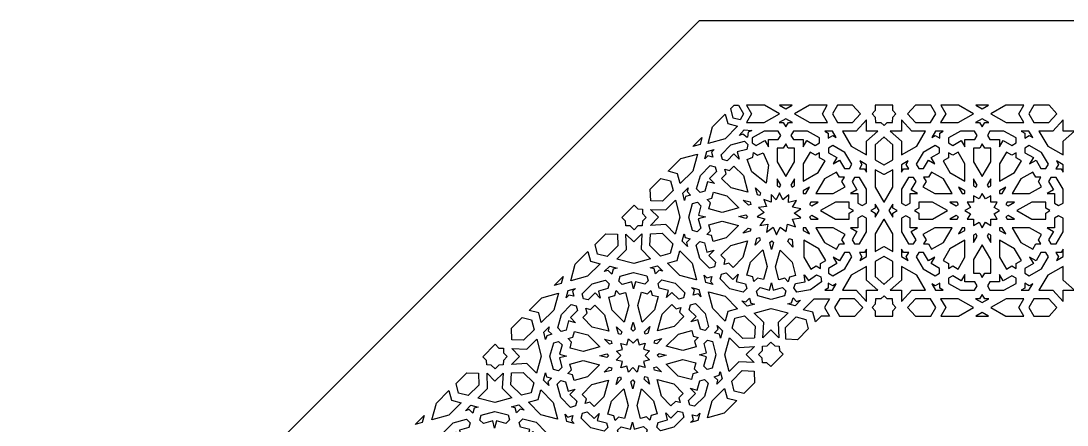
# Model space of a CAD drawing. Extents: x -912 to 550, y -550 to 550.
# Drawn here: x -550 to -53.1, y 358.3 to 550 of the extents above; entities that cross this region are included whole.
import ezdxf

# ---------------------------------------------------------------- set-up
doc = ezdxf.new("R2010")
doc.units = 0
doc.layers.add('LAYER_1', color=18, linetype='CONTINUOUS')

msp = doc.modelspace()

# ---------------------------------------------------------------- linework, layer by layer
at = {"layer": 'LAYER_1'}
for points in [[(227.82, -550), (550, -227.82), (550, 227.82), (227.82, 550), (-227.82, 550), (-550, 227.82), (-550, -227.82), (-227.82, -550)], [(-208.39, 503.1), (-211.61, 503.92), (-212.79, 508.46), (-211.25, 510), (-209.07, 510), (-206.69, 505.95)], [(-202.97, 505.95), (-205.39, 501.82), (-197, 501.82), (-189.73, 505.95), (-196.86, 510), (-205.34, 510)], [(-186.67, 508.29), (-183.67, 510), (-189.68, 510)], [(-182.55, 505.95), (-175.28, 501.82), (-166.89, 501.82), (-169.31, 505.95), (-166.94, 510), (-175.42, 510)], [(-164.55, 505.95), (-162.13, 501.82), (-155.03, 501.82), (-151.21, 505.95), (-154.96, 510), (-162.17, 510)], [(-144.16, 507.52), (-145.62, 505.95), (-144.16, 504.38), (-144.08, 501.82), (-141.57, 501.82), (-140.01, 500.42), (-138.44, 501.82), (-135.93, 501.82), (-135.85, 504.38), (-134.39, 505.95), (-135.85, 507.52), (-135.85, 510), (-144.16, 510)], [(-128.81, 505.95), (-124.98, 501.82), (-117.88, 501.82), (-115.46, 505.95), (-117.84, 510), (-125.05, 510)], [(-110.7, 505.95), (-113.12, 501.82), (-104.73, 501.82), (-97.47, 505.95), (-104.59, 510), (-113.08, 510)], [(-93.34, 508.29), (-90.34, 510), (-96.35, 510)], [(-89.22, 505.95), (-81.95, 501.82), (-73.56, 501.82), (-75.98, 505.95), (-73.61, 510), (-82.09, 510)], [(-71.22, 505.95), (-68.8, 501.82), (-61.7, 501.82), (-57.88, 505.95), (-61.63, 510), (-68.85, 510)], [(-214.24, 501.28), (-209.61, 500.07), (-215.54, 494.14), (-223.6, 491.92), (-221.42, 499.82), (-215.43, 505.82)], [(-189.81, 501.82), (-187.91, 501.82), (-186.67, 499.72), (-185.44, 501.82), (-183.53, 501.82), (-186.67, 503.61)], [(-153.21, 497.77), (-159.75, 497.77), (-155.55, 490.62), (-148.29, 486.49), (-148.29, 492.92), (-142.89, 497.77), (-148.29, 497.77), (-148.29, 503.08)], [(-131.73, 497.77), (-137.13, 497.77), (-131.73, 492.92), (-131.73, 486.49), (-124.46, 490.62), (-120.27, 497.77), (-126.8, 497.77), (-131.73, 503.08)], [(-96.49, 501.82), (-94.58, 501.82), (-93.34, 499.72), (-92.11, 501.82), (-90.2, 501.82), (-93.34, 503.61)], [(-59.88, 497.77), (-66.42, 497.77), (-62.22, 490.62), (-54.96, 486.49), (-54.96, 492.92), (-49.56, 497.77), (-54.96, 497.77), (-54.96, 503.08)], [(-204.95, 494.79), (-204.99, 494.73), (-207, 496.24), (-208.79, 495.58), (-206.42, 498.35), (-202.79, 498.07), (-204.53, 497.27), (-204.87, 494.78)], [(-202.7, 494.5), (-202.7, 492.1), (-200.69, 490.96), (-196.67, 493.25), (-194.91, 490.25), (-194.91, 493.71), (-190.26, 493.71), (-189.1, 495.69), (-190.32, 497.77), (-196.96, 497.77)], [(-184.24, 495.69), (-183.08, 493.71), (-178.43, 493.71), (-178.43, 490.25), (-176.67, 493.25), (-172.65, 490.96), (-170.64, 492.1), (-170.64, 494.5), (-176.38, 497.77), (-183.02, 497.77)], [(-166.48, 496.83), (-166.48, 494.4), (-164.35, 495.61), (-162.69, 494.67), (-164.51, 497.77), (-168.14, 497.77)], [(-117.32, 494.67), (-115.67, 495.61), (-113.53, 494.4), (-113.53, 496.83), (-111.87, 497.77), (-115.5, 497.77)], [(-109.37, 494.5), (-109.37, 492.1), (-107.36, 490.96), (-103.34, 493.25), (-101.58, 490.25), (-101.58, 493.71), (-96.93, 493.71), (-95.77, 495.69), (-96.99, 497.77), (-103.63, 497.77)], [(-90.91, 495.69), (-89.75, 493.71), (-85.1, 493.71), (-85.1, 490.25), (-83.35, 493.25), (-79.32, 490.96), (-77.31, 492.1), (-77.31, 494.5), (-83.06, 497.77), (-89.69, 497.77)], [(-73.16, 496.83), (-73.16, 494.4), (-71.02, 495.61), (-69.37, 494.67), (-71.18, 497.77), (-74.81, 497.77)], [(-227.42, 491.41), (-230.75, 490.5), (-226.5, 494.74)], [(-206.33, 493), (-204.64, 491.3), (-205.25, 489.07), (-209.71, 487.84), (-208.84, 484.48), (-211.28, 486.93), (-214.57, 483.64), (-216.79, 484.22), (-217.4, 486.55), (-212.7, 491.24)], [(-144.16, 491.2), (-144.16, 484.1), (-140.05, 481.76), (-140.01, 481.79), (-139.96, 481.76), (-135.85, 484.1), (-135.85, 491.2), (-139.96, 494.89), (-140.01, 494.86), (-140.05, 494.89)], [(-220.62, 489.06), (-221.97, 487.71), (-221.36, 485.35), (-223.72, 485.96), (-225.07, 484.62), (-224.11, 488.1)], [(-195.96, 473.09), (-202.73, 478.34), (-205.06, 484.32), (-202.32, 485.4), (-201.99, 487.66), (-200.17, 486.29), (-197.47, 487.46), (-194.88, 481.59)], [(-187.85, 489.65), (-190.79, 489.65), (-190.79, 483.23), (-186.67, 476.21), (-182.55, 483.23), (-182.55, 489.65), (-185.49, 489.65), (-186.67, 491.66)], [(-178.43, 482.14), (-178.43, 474.04), (-171.3, 478.09), (-168.04, 483.66), (-170.58, 485.1), (-170.58, 487.42), (-172.62, 486.26), (-175.16, 487.7)], [(-166.43, 489.71), (-166.43, 487.43), (-162.4, 485.14), (-164.16, 482.15), (-161.12, 483.88), (-158.8, 479.92), (-156.47, 479.92), (-155.25, 481.99), (-158.57, 487.65), (-164.32, 490.91)], [(-121.44, 487.65), (-124.76, 481.99), (-123.54, 479.92), (-121.22, 479.92), (-118.89, 483.88), (-115.85, 482.15), (-117.61, 485.14), (-113.58, 487.43), (-113.58, 489.71), (-115.69, 490.91)], [(-107.39, 486.26), (-109.43, 487.42), (-109.43, 485.1), (-111.97, 483.66), (-108.71, 478.09), (-101.58, 474.04), (-101.58, 482.14), (-104.85, 487.7)], [(-94.52, 489.65), (-97.46, 489.65), (-97.46, 483.23), (-93.34, 476.21), (-89.23, 483.23), (-89.23, 489.65), (-92.16, 489.65), (-93.34, 491.66)], [(-85.1, 482.14), (-85.1, 474.04), (-77.97, 478.09), (-74.71, 483.66), (-77.25, 485.1), (-77.25, 487.42), (-79.29, 486.26), (-81.84, 487.7)], [(-73.1, 489.71), (-73.1, 487.43), (-69.08, 485.14), (-70.83, 482.15), (-67.79, 483.88), (-65.47, 479.92), (-63.14, 479.92), (-61.92, 481.99), (-65.24, 487.65), (-70.99, 490.91)], [(-228.68, 486.84), (-230.9, 478.78), (-236.83, 472.85), (-238.04, 477.48), (-242.58, 478.67), (-236.58, 484.66)], [(-150.47, 481.96), (-151.71, 479.86), (-149.24, 479.86), (-148.29, 478.23), (-148.29, 481.8), (-151.43, 483.59)], [(-131.73, 481.8), (-131.73, 478.23), (-130.77, 479.86), (-128.3, 479.86), (-129.54, 481.96), (-128.58, 483.59)], [(-57.15, 481.96), (-58.38, 479.86), (-55.91, 479.86), (-54.96, 478.23), (-54.96, 481.8), (-58.1, 483.59)], [(-220.23, 480.78), (-219.65, 478.56), (-222.94, 475.27), (-220.49, 472.83), (-223.85, 473.71), (-225.08, 469.24), (-227.31, 468.63), (-229.01, 470.33), (-227.25, 476.7), (-222.56, 481.39)], [(-213.41, 479.07), (-211.33, 481.14), (-206.79, 476.6), (-204.74, 468.73), (-212.61, 470.78), (-217.15, 475.32), (-215.07, 477.4), (-215.66, 479.65)], [(-168.28, 475.12), (-172.4, 468.11), (-164.17, 468.11), (-158.51, 471.32), (-159.98, 473.82), (-158.81, 475.83), (-161.16, 475.83), (-162.63, 478.33)], [(-144.16, 471.07), (-140.05, 464.06), (-140.01, 464.12), (-139.96, 464.06), (-135.85, 471.07), (-135.85, 479.42), (-139.96, 477.08), (-140.01, 477.1), (-140.05, 477.08), (-144.16, 479.42)], [(-118.85, 475.83), (-121.21, 475.83), (-120.03, 473.82), (-121.5, 471.32), (-115.84, 468.11), (-107.61, 468.11), (-111.73, 475.12), (-117.38, 478.33)], [(-74.96, 475.12), (-79.07, 468.11), (-70.84, 468.11), (-65.18, 471.32), (-66.65, 473.82), (-65.48, 475.83), (-67.83, 475.83), (-69.3, 478.33)], [(-241.41, 474.12), (-240.2, 469.48), (-245.22, 464.47), (-250.84, 464.68), (-251.05, 470.2), (-245.95, 475.3)], [(-190.79, 471.7), (-189.69, 471.07), (-189.05, 472.16), (-190.79, 475.11)], [(-184.29, 472.16), (-183.65, 471.07), (-182.55, 471.7), (-182.55, 475.11)], [(-155.2, 473.79), (-152.88, 469.84), (-155.92, 468.11), (-152.41, 468.11), (-152.41, 463.53), (-150.4, 462.39), (-148.29, 463.59), (-148.29, 470.12), (-151.6, 475.77), (-154.04, 475.77)], [(-131.73, 470.12), (-131.73, 463.59), (-129.61, 462.39), (-127.6, 463.53), (-127.6, 468.11), (-124.09, 468.11), (-127.13, 469.84), (-124.81, 473.79), (-125.97, 475.77), (-128.41, 475.77)], [(-97.46, 471.7), (-96.36, 471.07), (-95.72, 472.16), (-97.46, 475.11)], [(-90.96, 472.16), (-90.32, 471.07), (-89.23, 471.7), (-89.23, 475.11)], [(-61.87, 473.79), (-59.55, 469.84), (-62.59, 468.11), (-59.08, 468.11), (-59.08, 463.53), (-57.07, 462.39), (-54.96, 463.59), (-54.96, 470.12), (-58.27, 475.77), (-60.71, 475.77)], [(-233.59, 469.03), (-231.87, 467.31), (-234.24, 466.66), (-234.74, 464.83), (-235.65, 468.3), (-233.08, 470.86)], [(-214.75, 467.09), (-209.03, 461.37), (-216.93, 459.19), (-223.18, 460.82), (-222.4, 463.64), (-224.04, 465.28), (-221.78, 465.9), (-221, 468.72)], [(-198.63, 468.45), (-198.97, 467.23), (-200.18, 467.54), (-201.05, 470.86)], [(-186.45, 450.14), (-185.91, 453.61), (-182.11, 452.28), (-183.42, 455.96), (-179.58, 456.62), (-182.73, 458.78), (-179.58, 460.93), (-183.42, 461.59), (-181.58, 464.81), (-185.34, 463.84), (-185.17, 467.49), (-188.12, 465.1), (-189.66, 468.45), (-191.2, 465.1), (-193.69, 467.61), (-193.68, 464.07), (-197.14, 465.35), (-195.85, 461.89), (-199.63, 461.51), (-196.93, 459.04), (-200.28, 457.06), (-196.7, 456.09), (-198.94, 452.91), (-195.19, 453.61), (-195.9, 449.86), (-192.72, 452.11), (-191.04, 448.58), (-189.29, 452.21)], [(-178.43, 469.36), (-178.43, 468.11), (-177.16, 468.11), (-175.43, 471.06)], [(-102.85, 468.11), (-101.58, 468.11), (-101.58, 469.36), (-104.58, 471.06)], [(-94.85, 465.53), (-97.46, 467.01), (-97.46, 464.05), (-100.47, 464.05), (-98.96, 461.48), (-101.57, 460), (-98.96, 458.52), (-100.47, 455.95), (-97.46, 455.95), (-97.46, 452.99), (-94.85, 454.47), (-93.34, 451.9), (-91.83, 454.47), (-89.23, 452.99), (-89.23, 455.95), (-86.21, 455.95), (-87.72, 458.52), (-85.11, 460), (-87.72, 461.48), (-86.21, 464.05), (-89.23, 464.05), (-89.23, 467.01), (-91.83, 465.53), (-93.34, 468.1)], [(-85.1, 469.36), (-85.1, 468.11), (-83.83, 468.11), (-82.1, 471.06)], [(-256.94, 460.81), (-254.79, 460.73), (-254.71, 458.59), (-252.96, 456.72), (-254.74, 454.95), (-254.85, 452.85), (-256.95, 452.74), (-258.73, 450.96), (-260.59, 452.71), (-262.73, 452.79), (-262.81, 454.93), (-264.56, 456.68), (-258.69, 462.56)], [(-243.63, 460.31), (-239.02, 464.93), (-236.93, 456.91), (-239.15, 448.85), (-243.69, 453.4), (-250.94, 453.01), (-247.12, 456.83), (-250.88, 460.58)], [(-228.6, 463.96), (-226.98, 462.35), (-228.21, 457.88), (-224.85, 457.01), (-228.22, 456.08), (-227.07, 451.64), (-228.71, 449.99), (-231.04, 450.6), (-232.69, 456.95), (-230.94, 463.32)], [(-203.55, 464.18), (-203.24, 462.96), (-204.46, 462.63), (-206.87, 465.04)], [(-175.42, 462.97), (-174.32, 462.34), (-171.31, 464.05), (-174.78, 464.05)], [(-170.19, 460), (-163.07, 455.95), (-156.53, 455.95), (-156.53, 458.84), (-154.5, 460), (-156.53, 461.16), (-156.53, 464.05), (-163.07, 464.05)], [(-144.16, 461.21), (-146.3, 460), (-144.16, 458.78), (-144.16, 456.91), (-142.35, 460), (-144.16, 463.09)], [(-137.66, 460), (-135.85, 456.91), (-135.85, 458.78), (-133.71, 460), (-135.85, 461.21), (-135.85, 463.09)], [(-123.48, 461.16), (-125.52, 460), (-123.48, 458.84), (-123.48, 455.95), (-116.95, 455.95), (-109.82, 460), (-116.95, 464.05), (-123.48, 464.05)], [(-105.7, 462.34), (-104.6, 462.97), (-105.23, 464.05), (-108.7, 464.05)], [(-82.09, 462.97), (-80.99, 462.34), (-77.98, 464.05), (-81.45, 464.05)], [(-76.86, 460), (-69.74, 455.95), (-63.2, 455.95), (-63.2, 458.84), (-61.17, 460), (-63.2, 461.16), (-63.2, 464.05), (-69.74, 464.05)], [(-205.71, 458.05), (-204.83, 457.17), (-205.73, 456.27), (-209.05, 457.14)], [(-175.42, 457.03), (-174.78, 455.95), (-171.31, 455.95), (-174.32, 457.66)], [(-152.41, 456.46), (-152.41, 451.89), (-155.92, 451.89), (-152.88, 450.16), (-155.2, 446.2), (-154.04, 444.22), (-151.6, 444.22), (-148.29, 449.88), (-148.29, 456.41), (-150.4, 457.61)], [(-131.73, 456.41), (-131.73, 449.88), (-128.41, 444.22), (-125.97, 444.22), (-124.81, 446.2), (-127.13, 450.16), (-124.09, 451.89), (-127.6, 451.89), (-127.6, 456.46), (-129.61, 457.61)], [(-108.7, 455.95), (-105.23, 455.95), (-104.6, 457.03), (-105.7, 457.66)], [(-82.09, 457.03), (-81.45, 455.95), (-77.98, 455.95), (-80.99, 457.66)], [(-59.08, 456.46), (-59.08, 451.89), (-62.59, 451.89), (-59.55, 450.16), (-61.87, 446.2), (-60.71, 444.22), (-58.27, 444.22), (-54.96, 449.88), (-54.96, 456.41), (-57.07, 457.61)], [(-216.96, 454.96), (-209.1, 452.91), (-214.92, 447.09), (-221.19, 445.36), (-221.92, 448.17), (-224.17, 448.75), (-222.51, 450.42), (-223.24, 453.23)], [(-144.16, 448.93), (-144.16, 440.58), (-140.05, 442.92), (-140.01, 442.9), (-139.96, 442.92), (-135.85, 440.58), (-135.85, 448.93), (-139.96, 455.94), (-140.01, 455.87), (-140.05, 455.94)], [(-266.68, 448.84), (-266.47, 443.22), (-271.49, 438.2), (-276.12, 439.41), (-277.3, 443.95), (-272.2, 449.05)], [(-258.83, 445.12), (-255.01, 448.94), (-255.4, 441.69), (-250.86, 437.14), (-258.91, 434.92), (-266.93, 437.01), (-262.31, 441.63), (-262.59, 448.87)], [(-245.39, 449.27), (-240.37, 444.25), (-241.63, 439.69), (-241.67, 439.67), (-241.69, 439.63), (-246.25, 438.37), (-251.27, 443.39), (-250.97, 448.91), (-250.92, 448.92), (-250.91, 448.97)], [(-234.4, 447.2), (-232.04, 446.59), (-233.78, 444.84), (-233.31, 443.02), (-235.83, 445.54), (-234.87, 449.02)], [(-203.33, 451.4), (-203.67, 450.19), (-207, 449.27), (-204.54, 451.72)], [(-178.43, 450.65), (-175.43, 448.94), (-177.16, 451.89), (-178.43, 451.89)], [(-168.28, 444.88), (-162.63, 441.67), (-161.16, 444.17), (-158.81, 444.17), (-159.98, 446.18), (-158.51, 448.68), (-164.17, 451.89), (-172.4, 451.89)], [(-121.5, 448.68), (-120.03, 446.18), (-121.21, 444.17), (-118.85, 444.17), (-117.38, 441.67), (-111.73, 444.88), (-107.61, 451.89), (-115.84, 451.89)], [(-104.58, 448.94), (-101.58, 450.65), (-101.58, 451.89), (-102.85, 451.89)], [(-97.46, 448.3), (-97.46, 444.89), (-95.72, 447.85), (-96.36, 448.93)], [(-90.96, 447.85), (-89.23, 444.89), (-89.23, 448.3), (-90.32, 448.93)], [(-85.1, 450.65), (-82.1, 448.94), (-83.83, 451.89), (-85.1, 451.89)], [(-74.96, 444.88), (-69.3, 441.67), (-67.83, 444.17), (-65.48, 444.17), (-66.65, 446.18), (-65.18, 448.68), (-70.84, 451.89), (-79.07, 451.89)], [(-225.28, 444.77), (-224.12, 440.33), (-220.75, 441.26), (-223.23, 438.77), (-220, 435.54), (-220.61, 433.31), (-222.95, 432.66), (-227.57, 437.28), (-229.22, 443.62), (-227.5, 445.35)], [(-204.92, 445.61), (-207.1, 437.71), (-211.72, 433.09), (-213.76, 435.13), (-216.02, 434.51), (-215.4, 436.77), (-217.45, 438.82), (-212.83, 443.44)], [(-199.13, 447.21), (-198.82, 446), (-201.27, 443.54), (-200.35, 446.87)], [(-192.48, 444.82), (-193.4, 441.49), (-194.27, 444.81), (-193.37, 445.71)], [(-183.34, 442.62), (-185.7, 445.42), (-185.06, 446.77), (-183.65, 446.27)], [(-178.08, 437.86), (-174.81, 432.29), (-172.27, 433.74), (-170.23, 432.58), (-170.23, 434.9), (-167.68, 436.34), (-170.95, 441.91), (-178.08, 445.96)], [(-108.71, 441.91), (-111.97, 436.34), (-109.43, 434.9), (-109.43, 432.58), (-107.39, 433.74), (-104.85, 432.29), (-101.58, 437.86), (-101.58, 445.96)], [(-97.46, 436.77), (-97.46, 430.35), (-94.52, 430.35), (-93.34, 428.34), (-92.16, 430.35), (-89.23, 430.35), (-89.23, 436.77), (-93.34, 443.79)], [(-85.1, 437.86), (-81.84, 432.29), (-79.29, 433.74), (-77.25, 432.58), (-77.25, 434.9), (-74.71, 436.34), (-77.97, 441.91), (-85.1, 445.96)], [(-279.48, 436.04), (-274.85, 434.83), (-280.79, 428.9), (-288.84, 426.68), (-286.67, 434.58), (-280.67, 440.58)], [(-231.16, 435.03), (-229.11, 427.17), (-229.19, 427.18), (-229.17, 427.11), (-237.04, 429.16), (-242.94, 435.06), (-238.38, 436.31), (-238.36, 436.36), (-238.32, 436.37), (-237.06, 440.94)], [(-195.58, 433.57), (-197.31, 427.3), (-200.12, 428.03), (-201.78, 426.37), (-202.37, 428.62), (-205.18, 429.35), (-203.45, 435.62), (-197.63, 441.44)], [(-183.7, 435.53), (-182.07, 429.29), (-184.89, 428.51), (-185.51, 426.25), (-187.15, 427.89), (-189.97, 427.11), (-191.6, 433.36), (-189.42, 441.26)], [(-161.12, 436.12), (-164.16, 437.85), (-162.4, 434.86), (-166.43, 432.57), (-166.43, 430.29), (-164.32, 429.09), (-158.57, 432.35), (-155.25, 438.01), (-156.47, 440.08), (-158.8, 440.08)], [(-149.24, 440.14), (-151.71, 440.14), (-150.47, 438.04), (-151.43, 436.41), (-148.29, 438.2), (-148.29, 441.77)], [(-144.16, 435.9), (-144.16, 428.8), (-140.05, 425.11), (-140.01, 425.14), (-139.96, 425.11), (-135.85, 428.8), (-135.85, 435.9), (-139.96, 438.24), (-140.01, 438.21), (-140.05, 438.24)], [(-131.73, 438.2), (-128.58, 436.41), (-129.54, 438.04), (-128.3, 440.14), (-130.77, 440.14), (-131.73, 441.77)], [(-124.76, 438.01), (-121.44, 432.35), (-115.69, 429.09), (-113.58, 430.29), (-113.58, 432.57), (-117.61, 434.86), (-115.85, 437.85), (-118.89, 436.12), (-121.22, 440.08), (-123.54, 440.08)], [(-67.79, 436.12), (-70.83, 437.85), (-69.08, 434.86), (-73.1, 432.57), (-73.1, 430.29), (-70.99, 429.09), (-65.24, 432.35), (-61.92, 438.01), (-63.14, 440.08), (-65.47, 440.08)], [(-55.91, 440.14), (-58.38, 440.14), (-57.15, 438.04), (-58.1, 436.41), (-54.96, 438.2), (-54.96, 441.77)], [(-266.83, 432.74), (-268.66, 432.24), (-269.32, 429.87), (-271.03, 431.59), (-272.87, 431.08), (-270.3, 433.65)], [(-247.54, 433.83), (-245.02, 431.31), (-246.84, 431.78), (-248.59, 430.04), (-249.2, 432.4), (-251.03, 432.87)], [(-155.55, 429.38), (-159.75, 422.23), (-153.21, 422.23), (-148.29, 416.92), (-148.29, 422.23), (-142.89, 422.23), (-148.29, 427.08), (-148.29, 433.51)], [(-131.73, 427.08), (-137.13, 422.23), (-131.73, 422.23), (-131.73, 416.92), (-126.8, 422.23), (-120.26, 422.23), (-124.46, 429.38), (-131.73, 433.51)], [(-62.22, 429.38), (-66.42, 422.23), (-59.89, 422.23), (-54.96, 416.92), (-54.96, 422.23), (-49.56, 422.23), (-54.96, 427.08), (-54.96, 433.51)], [(-293.42, 425.42), (-296.75, 424.5), (-292.5, 428.75)], [(-258.95, 430.69), (-252.6, 429.04), (-252, 426.71), (-253.64, 425.06), (-258.08, 426.22), (-259.01, 422.85), (-259.88, 426.21), (-264.35, 424.98), (-265.96, 426.59), (-265.32, 428.94)], [(-224.19, 428.07), (-221.82, 428.72), (-222.47, 426.35), (-221.14, 425.02), (-224.61, 425.92), (-225.52, 429.39)], [(-215, 430.54), (-211.77, 427.31), (-209.28, 429.79), (-210.21, 426.42), (-205.77, 425.26), (-205.19, 423.04), (-206.91, 421.31), (-213.26, 422.97), (-217.87, 427.58), (-217.23, 429.92)], [(-174.97, 422.41), (-181.46, 421.39), (-182.92, 423.3), (-182.04, 425.46), (-177.5, 426.14), (-177.95, 429.6), (-177.93, 429.57), (-177.95, 429.6), (-175.81, 426.83), (-172.12, 429.57), (-169.97, 428.66), (-169.66, 426.28)], [(-103.34, 426.75), (-107.36, 429.04), (-109.37, 427.9), (-109.37, 425.5), (-103.63, 422.23), (-96.99, 422.23), (-95.77, 424.31), (-96.93, 426.29), (-101.58, 426.29), (-101.58, 429.75)], [(-85.1, 426.29), (-89.75, 426.29), (-90.91, 424.31), (-89.69, 422.23), (-83.06, 422.23), (-77.31, 425.5), (-77.31, 427.9), (-79.32, 429.04), (-83.35, 426.75), (-85.1, 429.75)], [(-286.62, 423.07), (-287.97, 421.72), (-287.35, 419.36), (-289.71, 419.97), (-291.06, 418.62), (-290.1, 422.11)], [(-272.33, 427.01), (-270.63, 425.31), (-271.25, 423.08), (-275.71, 421.85), (-274.83, 418.49), (-277.28, 420.93), (-280.56, 417.65), (-282.78, 418.23), (-283.39, 420.56), (-278.7, 425.25)], [(-239.28, 425.57), (-234.66, 420.95), (-235.31, 418.61), (-237.54, 418), (-240.77, 421.23), (-243.26, 418.75), (-242.33, 422.12), (-246.77, 423.28), (-247.35, 425.5), (-245.62, 427.22)], [(-227.93, 422.61), (-227.02, 419.14), (-228.35, 420.47), (-230.72, 419.82), (-230.07, 422.19), (-231.39, 423.52)], [(-194.46, 422.31), (-193.53, 425.69), (-192.65, 422.33), (-188.19, 423.56), (-186.58, 421.94), (-187.22, 419.6), (-193.59, 417.84), (-199.94, 419.5), (-200.54, 421.83), (-198.9, 423.47)], [(-166.48, 423.17), (-168.14, 422.23), (-164.51, 422.23), (-162.69, 425.32), (-164.35, 424.39), (-166.48, 425.6)], [(-115.67, 424.39), (-117.32, 425.32), (-115.5, 422.23), (-111.87, 422.23), (-113.53, 423.17), (-113.53, 425.6)], [(-73.16, 423.17), (-74.81, 422.23), (-71.18, 422.23), (-69.37, 425.32), (-71.02, 424.39), (-73.16, 425.6)], [(-294.68, 420.85), (-296.89, 412.79), (-302.83, 406.86), (-304.03, 411.49), (-308.58, 412.67), (-302.58, 418.67)], [(-267.9, 419.77), (-267.28, 422.03), (-265.64, 420.4), (-262.82, 421.17), (-261.19, 414.93), (-263.37, 407.03), (-269.09, 412.75), (-270.72, 419)], [(-252.42, 420.5), (-250.76, 422.17), (-250.17, 419.92), (-247.36, 419.19), (-249.09, 412.91), (-254.91, 407.09), (-256.96, 414.96), (-255.23, 421.24)], [(-215.5, 419.38), (-209.6, 413.48), (-214.16, 412.22), (-214.18, 412.18), (-214.22, 412.16), (-215.48, 407.6), (-221.38, 413.5), (-223.43, 421.37), (-223.35, 421.35), (-223.37, 421.43)], [(-205.7, 416.75), (-203.95, 418.5), (-203.34, 416.14), (-201.51, 415.66), (-205, 414.7), (-207.52, 417.23)], [(-181.51, 416.95), (-179.67, 417.45), (-182.24, 414.89), (-185.71, 415.79), (-183.88, 416.3), (-183.22, 418.67)], [(-171.03, 408.8), (-172.62, 407.2), (-173.81, 411.75), (-178.44, 412.95), (-173.21, 418.18), (-165.83, 418.18), (-168.25, 414.05), (-165.87, 410), (-168.13, 410), (-169.83, 410)], [(-163.49, 414.05), (-161.11, 410), (-153.9, 410), (-150.14, 414.05), (-153.97, 418.18), (-161.06, 418.18)], [(-141.57, 418.18), (-144.08, 418.18), (-144.16, 415.62), (-145.62, 414.05), (-144.16, 412.47), (-144.16, 410), (-135.85, 410), (-135.85, 412.47), (-134.39, 414.05), (-135.85, 415.62), (-135.93, 418.18), (-138.44, 418.18), (-140.01, 419.58)], [(-128.81, 414.05), (-125.05, 410), (-117.84, 410), (-115.46, 414.05), (-117.88, 418.18), (-124.98, 418.18)], [(-110.7, 414.05), (-113.08, 410), (-104.59, 410), (-97.47, 414.05), (-104.73, 418.18), (-113.12, 418.18)], [(-94.58, 418.18), (-96.48, 418.18), (-93.34, 416.39), (-90.2, 418.18), (-92.11, 418.18), (-93.34, 420.28)], [(-89.22, 414.05), (-82.09, 410), (-73.61, 410), (-75.98, 414.05), (-73.56, 418.18), (-81.95, 418.18)], [(-71.22, 414.05), (-68.85, 410), (-61.63, 410), (-57.88, 414.05), (-61.7, 418.18), (-68.8, 418.18)], [(-286.22, 414.79), (-285.64, 412.57), (-288.93, 409.28), (-286.49, 406.84), (-289.84, 407.71), (-291.07, 403.25), (-293.3, 402.64), (-295, 404.33), (-293.25, 410.7), (-288.55, 415.4)], [(-279.4, 413.07), (-277.32, 415.15), (-272.78, 410.6), (-270.73, 402.74), (-278.6, 404.78), (-283.14, 409.33), (-281.07, 411.41), (-281.65, 413.66)], [(-238.78, 413.4), (-236.51, 414.02), (-237.14, 411.76), (-235.09, 409.72), (-239.71, 405.1), (-247.61, 402.92), (-245.44, 410.83), (-240.82, 415.44)], [(-229.58, 415.87), (-224.97, 411.26), (-223.32, 404.91), (-225.04, 403.19), (-227.26, 403.77), (-228.42, 408.21), (-231.79, 407.28), (-229.31, 409.76), (-232.54, 413), (-231.93, 415.23)], [(-193.63, 413.61), (-185.61, 411.52), (-190.22, 406.9), (-189.95, 399.66), (-193.71, 403.42), (-197.53, 399.6), (-197.14, 406.85), (-201.68, 411.39)], [(-307.4, 408.12), (-306.19, 403.49), (-311.21, 398.47), (-316.84, 398.69), (-317.04, 404.2), (-311.94, 409.3)], [(-206.29, 410.16), (-201.27, 405.15), (-201.57, 399.62), (-201.62, 399.62), (-201.62, 399.56), (-207.15, 399.27), (-212.17, 404.29), (-210.91, 408.85), (-210.86, 408.86), (-210.85, 408.91)], [(-177.17, 408.38), (-175.99, 403.84), (-181.09, 398.73), (-186.61, 398.94), (-186.82, 404.57), (-181.81, 409.58)], [(-96.35, 410), (-90.34, 410), (-93.34, 411.71)], [(-299.58, 403.04), (-297.86, 401.32), (-300.23, 400.67), (-300.74, 398.84), (-301.64, 402.3), (-299.08, 404.87)], [(-280.75, 401.1), (-275.02, 395.37), (-282.92, 393.2), (-289.17, 394.82), (-288.39, 397.64), (-290.03, 399.28), (-287.77, 399.9), (-286.99, 402.73)], [(-264.63, 402.45), (-264.96, 401.24), (-266.18, 401.55), (-267.04, 404.87)], [(-258.28, 403.73), (-259.17, 402.83), (-260.06, 403.71), (-259.14, 407.04)], [(-252.19, 401.66), (-253.41, 401.33), (-253.72, 402.54), (-251.27, 404.99)], [(-231.35, 403.18), (-230.62, 400.37), (-228.37, 399.78), (-230.03, 398.12), (-229.3, 395.31), (-235.57, 393.58), (-243.44, 395.63), (-237.62, 401.45)], [(-216.71, 403), (-217.67, 399.51), (-218.14, 401.34), (-220.5, 401.95), (-218.76, 403.7), (-219.23, 405.52)], [(-309.63, 394.32), (-305.01, 398.94), (-302.92, 390.92), (-305.14, 382.86), (-309.68, 387.4), (-316.93, 387.02), (-313.11, 390.83), (-316.87, 394.59)], [(-294.59, 397.97), (-292.97, 396.35), (-294.2, 391.89), (-290.84, 391.02), (-294.22, 390.09), (-293.06, 385.64), (-294.7, 384), (-297.03, 384.61), (-298.69, 390.95), (-296.93, 397.32)], [(-269.55, 398.18), (-269.23, 396.97), (-270.45, 396.63), (-272.86, 399.05)], [(-262.11, 396.25), (-261.32, 399.14), (-259.22, 397.05), (-257.09, 399.18), (-256.34, 396.3), (-253.45, 397.09), (-254.24, 394.2), (-251.36, 393.45), (-253.49, 391.32), (-251.4, 389.22), (-254.29, 388.43), (-253.54, 385.55), (-256.42, 386.3), (-257.22, 383.4), (-259.31, 385.5), (-261.44, 383.37), (-262.19, 386.25), (-265.09, 385.45), (-264.29, 388.34), (-267.17, 389.09), (-265.04, 391.22), (-267.14, 393.32), (-264.24, 394.12), (-264.99, 397)], [(-245.54, 399.27), (-248, 396.82), (-249.21, 397.13), (-248.87, 398.35)], [(-221.5, 397.93), (-219.85, 391.59), (-221.6, 385.22), (-223.94, 384.57), (-225.56, 386.19), (-224.33, 390.65), (-227.69, 391.53), (-224.32, 392.46), (-225.47, 396.9), (-223.83, 398.54)], [(-208.85, 395.14), (-201.6, 395.53), (-205.42, 391.71), (-201.66, 387.95), (-208.9, 388.22), (-213.52, 383.6), (-215.61, 391.63), (-213.39, 399.68)], [(-195.59, 395.8), (-193.81, 397.58), (-191.95, 395.83), (-189.81, 395.75), (-189.72, 393.6), (-187.98, 391.85), (-193.85, 385.97), (-195.6, 387.72), (-197.75, 387.8), (-197.83, 389.95), (-199.58, 391.81), (-197.8, 393.59), (-197.69, 395.68)], [(-322.93, 394.82), (-320.78, 394.74), (-320.7, 392.59), (-318.95, 390.73), (-320.73, 388.95), (-320.85, 386.86), (-322.94, 386.74), (-324.72, 384.97), (-326.58, 386.71), (-328.73, 386.8), (-328.81, 388.94), (-330.56, 390.69), (-324.68, 396.57)], [(-282.96, 388.96), (-275.09, 386.91), (-280.91, 381.09), (-287.18, 379.37), (-287.91, 382.17), (-290.16, 382.76), (-288.5, 384.43), (-289.23, 387.23)], [(-271.71, 392.06), (-270.83, 391.18), (-271.72, 390.28), (-275.04, 391.14)], [(-243.5, 391.4), (-246.83, 390.48), (-247.71, 391.37), (-246.81, 392.26)], [(-235.61, 389.35), (-229.36, 387.72), (-230.14, 384.9), (-228.5, 383.26), (-230.76, 382.64), (-231.54, 379.82), (-237.79, 381.44), (-243.51, 387.17)], [(-332.67, 382.85), (-332.46, 377.22), (-337.48, 372.21), (-342.11, 373.41), (-343.29, 377.95), (-338.19, 383.06)], [(-324.82, 379.12), (-321, 382.94), (-321.39, 375.7), (-316.85, 371.15), (-324.91, 368.93), (-332.93, 371.02), (-328.31, 375.64), (-328.58, 382.88)], [(-311.38, 383.27), (-306.37, 378.26), (-307.62, 373.69), (-307.67, 373.68), (-307.68, 373.63), (-312.24, 372.38), (-317.26, 377.4), (-316.97, 382.92), (-316.91, 382.92), (-316.91, 382.98)], [(-300.39, 381.21), (-298.03, 380.59), (-299.78, 378.85), (-299.3, 377.02), (-301.83, 379.55), (-300.87, 383.03)], [(-269.32, 385.41), (-269.66, 384.19), (-272.99, 383.28), (-270.54, 385.73)], [(-248.09, 385.91), (-245.67, 383.5), (-248.99, 384.36), (-249.3, 385.58)], [(-218.3, 381.87), (-217.79, 383.71), (-216.89, 380.24), (-219.46, 377.67), (-218.95, 379.5), (-220.67, 381.22)], [(-201.7, 383.86), (-201.49, 378.34), (-206.59, 373.24), (-211.13, 374.42), (-212.34, 379.05), (-207.32, 384.07)], [(-291.27, 378.77), (-290.11, 374.33), (-286.74, 375.26), (-289.23, 372.78), (-285.99, 369.54), (-286.61, 367.31), (-288.95, 366.67), (-293.56, 371.29), (-295.22, 377.63), (-293.49, 379.35)], [(-270.92, 379.62), (-273.09, 371.72), (-277.71, 367.1), (-279.76, 369.14), (-282.02, 368.52), (-281.4, 370.78), (-283.44, 372.82), (-278.82, 377.44)], [(-265.13, 381.22), (-264.81, 380), (-267.26, 377.55), (-266.35, 380.88)], [(-258.48, 378.83), (-259.4, 375.5), (-260.26, 378.82), (-259.36, 379.71)], [(-252.36, 380.99), (-251.49, 377.68), (-253.91, 380.09), (-253.57, 381.31)], [(-239.93, 377.76), (-235.39, 373.21), (-237.47, 371.14), (-236.88, 368.89), (-239.13, 369.47), (-241.21, 367.39), (-245.75, 371.94), (-247.8, 379.81)], [(-228.69, 374.83), (-227.46, 379.29), (-225.23, 379.91), (-223.53, 378.21), (-225.29, 371.84), (-229.98, 367.15), (-232.31, 367.75), (-232.89, 369.98), (-229.6, 373.26), (-232.05, 375.7)], [(-345.48, 370.04), (-340.85, 368.84), (-346.78, 362.91), (-354.84, 360.69), (-352.66, 368.59), (-346.66, 374.59)], [(-297.15, 369.04), (-295.1, 361.17), (-295.18, 361.19), (-295.16, 361.11), (-303.03, 363.16), (-308.93, 369.06), (-304.37, 370.32), (-304.36, 370.37), (-304.31, 370.38), (-303.05, 374.94)], [(-261.58, 367.58), (-263.3, 361.31), (-266.11, 362.04), (-267.78, 360.37), (-268.36, 362.62), (-271.17, 363.36), (-269.44, 369.63), (-263.62, 375.45)], [(-249.44, 369.79), (-247.81, 363.55), (-250.63, 362.77), (-251.26, 360.51), (-252.89, 362.15), (-255.71, 361.37), (-257.34, 367.61), (-255.16, 375.52)], [(-214.5, 371.05), (-209.96, 369.87), (-215.95, 363.87), (-223.86, 361.7), (-221.64, 369.75), (-215.71, 375.68)], [(-313.54, 367.84), (-311.01, 365.31), (-312.84, 365.79), (-314.58, 364.04), (-315.2, 366.4), (-317.02, 366.88)], [(-332.82, 366.75), (-334.66, 366.24), (-335.31, 363.87), (-337.03, 365.59), (-338.86, 365.09), (-336.29, 367.65)], [(-324.94, 364.7), (-318.6, 363.05), (-317.99, 360.71), (-319.63, 359.07), (-324.07, 360.23), (-325, 356.85), (-325.88, 360.21), (-330.34, 358.98), (-331.96, 360.6), (-331.31, 362.94)], [(-290.18, 362.07), (-287.81, 362.72), (-288.47, 360.35), (-287.14, 359.03), (-290.61, 359.93), (-291.51, 363.4)], [(-280.99, 364.54), (-277.76, 361.31), (-275.28, 363.8), (-276.2, 360.42), (-271.76, 359.27), (-271.18, 357.04), (-272.91, 355.32), (-279.25, 356.97), (-283.87, 361.59), (-283.22, 363.93)], [(-241.26, 361.61), (-237.97, 364.89), (-235.75, 364.31), (-235.14, 361.98), (-239.83, 357.29), (-246.21, 355.54), (-247.9, 357.23), (-247.29, 359.46), (-242.83, 360.69), (-243.7, 364.05)], [(-228.82, 362.57), (-227.47, 363.92), (-228.43, 360.44), (-231.92, 359.47), (-230.57, 360.82), (-231.18, 363.18)], [(-360.62, 360.62), (-358.49, 362.76), (-359.42, 359.42), (-362.76, 358.49)], [(-338.32, 361.01), (-336.62, 359.32), (-337.24, 357.08), (-341.7, 355.86), (-340.83, 352.5), (-343.27, 354.94), (-346.56, 351.65), (-348.78, 352.23), (-349.38, 354.56), (-344.69, 359.26)], [(-305.27, 359.58), (-300.66, 354.96), (-301.3, 352.62), (-303.53, 352), (-306.77, 355.24), (-309.25, 352.75), (-308.32, 356.13), (-312.76, 357.28), (-313.34, 359.5), (-311.62, 361.23)], [(-260.45, 356.32), (-259.52, 359.69), (-258.65, 356.34), (-254.19, 357.56), (-252.57, 355.95), (-253.21, 353.61), (-259.59, 351.85), (-265.93, 353.5), (-266.54, 355.83), (-264.89, 357.48)]]:
    msp.add_lwpolyline(points, close=True, dxfattribs=at)

doc.saveas('drawing.dxf')
